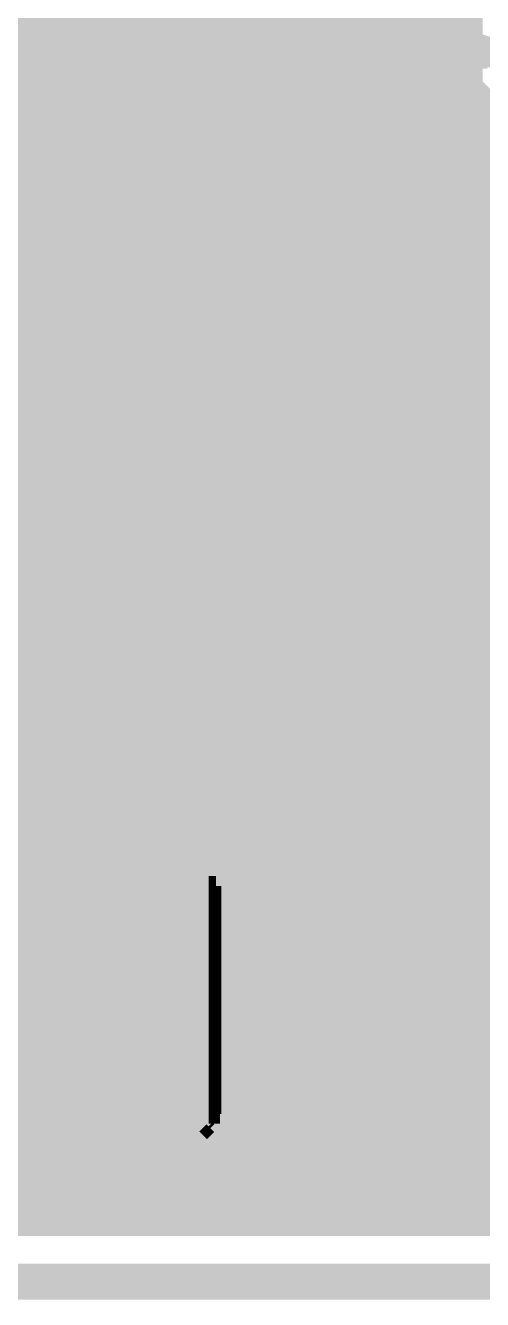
# Model space of a CAD drawing. Extents: x -118 to 4, y -52 to 56.
# Drawn here: x -105.42 to -99.06, y -4.06 to 13.66 of the extents above; entities that cross this region are included whole.
import ezdxf

# ---------------------------------------------------------------- set-up
doc = ezdxf.new("R2010")
doc.units = 0
doc.header["$MEASUREMENT"] = 0
doc.layers.get('0').update_dxf_attribs({"linetype": 'CONTINUOUS'})
for name, color, linetype in [('22-302-0_BOT', 7, 'CONTINUOUS'), ('22-302-0_DRD', 7, 'CONTINUOUS'), ('22-302-0_DRL', 2, 'CONTINUOUS'), ('22-302-0_GND', 1, 'CONTINUOUS'), ('22-302-0_IN1', 3, 'CONTINUOUS'), ('22-302-0_SMB', 5, 'CONTINUOUS'), ('22-302-0_SMT', 10, 'CONTINUOUS'), ('22-302-0_SPB', 14, 'CONTINUOUS'), ('22-302-0_SSB', 12, 'CONTINUOUS'), ('22-302-0_SST', 11, 'CONTINUOUS'), ('22-302-0_TOP', 13, 'CONTINUOUS'), ('THRUHOLE_TAP', 7, 'CONTINUOUS')]:
    doc.layers.add(name, color=color, linetype=linetype)

# ---------------------------------------------------------------- blocks, each defined once
blk = doc.blocks.new('RECTANGLE_7')
blk.add_solid([(1.0795, 1.3716), (1.0795, -1.3716), (-1.0795, 1.3716), (-1.0795, -1.3716)])
blk = doc.blocks.new('ROUND_15')
at = {"const_width": 1.27}
blk.add_lwpolyline([(-0.635, 0, 1), (0.635, 0, 1)], format="xyb", close=True, dxfattribs=at)
blk = doc.blocks.new('ROUND_19')
at = {"const_width": 1.016}
blk.add_lwpolyline([(-0.508, 0, 1), (0.508, 0, 1)], format="xyb", close=True, dxfattribs=at)
blk = doc.blocks.new('ROUND_100')
at = {"const_width": 0.59944}
blk.add_lwpolyline([(-0.29972, 0, 1), (0.29972, 0, 1)], format="xyb", close=True, dxfattribs=at)
blk = doc.blocks.new('ROUND_102')
at = {"const_width": 0.54991}
blk.add_lwpolyline([(-0.274954, 0, 1), (0.274954, 0, 1)], format="xyb", close=True, dxfattribs=at)
blk = doc.blocks.new('ROUND_74')
at = {"const_width": 1.397}
blk.add_lwpolyline([(-0.6985, 0, 1), (0.6985, 0, 1)], format="xyb", close=True, dxfattribs=at)
blk = doc.blocks.new('ROUND_81')
at = {"const_width": 1.651}
blk.add_lwpolyline([(-0.8255, 0, 1), (0.8255, 0, 1)], format="xyb", close=True, dxfattribs=at)
blk = doc.blocks.new('ROUND_91')
at = {"const_width": 1.397}
blk.add_lwpolyline([(-0.6985, 0, 1), (0.6985, 0, 1)], format="xyb", close=True, dxfattribs=at)

msp = doc.modelspace()

# ---------------------------------------------------------------- linework, layer by layer
at = {"layer": '22-302-0_BOT'}
for points, const_width in [([(-100.1268, 55.626), (-100.1268, 5.55244)], 0.254), ([(-99.8982, 55.626), (-99.8982, 5.38226)], 0.254), ([(-99.6696, 55.626), (-99.6696, 5.1308)], 0.254), ([(-99.441, 55.626), (-99.441, 4.67868)], 0.254), ([(-100.3554, 33.09112), (-100.3554, 5.66928)], 0.254), ([(-100.584, 32.9184), (-100.584, 5.74548)], 0.254), ([(-100.8126, 23.61438), (-100.8126, 5.78358)], 0.254), ([(-101.0412, 23.09876), (-101.0412, 5.78866)], 0.254), ([(-101.2698, 22.7584), (-101.2698, 5.76072)], 0.254), ([(-101.4984, 22.49932), (-101.4984, 5.69976)], 0.254), ([(-101.727, 22.29358), (-101.727, 5.59816)], 0.254), ([(-101.9556, 22.12848), (-101.9556, 5.4483)], 0.254), ([(-102.4128, 21.88718), (-102.4128, 4.87172)], 0.254), ([(-102.1842, 21.99386), (-102.1842, 5.22732)], 0.254), ([(-102.6414, 21.80336), (-102.6414, -0.508)], 0.254), ([(-102.87, 17.12214), (-102.87, 1.8288)], 0.254), ([(-103.0986, 16.79956), (-103.0986, 1.8288)], 0.254), ([(-103.3272, 16.60398), (-103.3272, 4.87172)], 0.254), ([(-104.6988, 16.46428), (-104.6988, 11.50366)], 0.254), ([(-104.4702, 16.38808), (-104.4702, 11.47064)], 0.254), ([(-104.2416, 16.35252), (-104.2416, 11.39444)], 0.254), ([(-104.013, 16.35506), (-104.013, 11.26998)], 0.254), ([(-103.7844, 16.3957), (-103.7844, 11.07186)], 0.254), ([(-103.5558, 16.47444), (-103.5558, 10.7315)], 0.254), ([(-99.2378, 13.9446), (-99.2378, 12.5222)], 0.254), ([(-99.2378, 13.6652), (-104.73436, 13.6652)], 0.254), ([(-99.2378, 13.4366), (-104.80802, 13.4366)], 0.254), ([(-99.2378, 13.208), (-104.93502, 13.208)], 0.254), ([(-104.9274, 13.21816), (-104.9274, 11.49604)], 0.254), ([(-99.2378, 13.2588), (-98.425, 13.2588)], 0.254), ([(-105.156, 12.95908), (-105.156, 11.45032)], 0.254), ([(-99.2378, 12.9794), (-105.13314, 12.9794)], 0.254), ([(-99.2378, 12.7508), (-105.4735, 12.7508)], 0.254), ([(-105.3846, 12.79652), (-105.3846, 11.35888)], 0.254), ([(-96.98736, 12.5222), (-115.57, 12.5222)], 0.254), ([(-97.6122, 12.5222), (-99.2378, 12.5222)], 0.254), ([(-99.2124, 12.5222), (-99.2124, -0.508)], 0.254), ([(-98.9838, 12.5222), (-98.9838, -0.508)], 0.254), ([(-97.06356, 12.2936), (-115.57, 12.2936)], 0.254), ([(-97.06102, 12.065), (-115.57, 12.065)], 0.254), ([(-96.97212, 11.8364), (-115.57, 11.8364)], 0.254), ([(-96.74098, 11.6078), (-115.57, 11.6078)], 0.254), ([(-105.3465, 11.3792), (-109.2835, 11.3792)], 0.254), ([(-95.27032, 11.3792), (-104.2035, 11.3792)], 0.254), ([(-95.52686, 11.1506), (-103.86314, 11.1506)], 0.254), ([(-95.72498, 10.922), (-103.66502, 10.922)], 0.254), ([(-95.84944, 10.6934), (-103.53802, 10.6934)], 0.254), ([(-95.92564, 10.4648), (-103.46436, 10.4648)], 0.254), ([(-95.95866, 10.2362), (-103.43134, 10.2362)], 0.254), ([(-95.95104, 10.0076), (-103.43642, 10.0076)], 0.254), ([(-95.90532, 9.779), (-103.48468, 9.779)], 0.254), ([(-95.81388, 9.5504), (-103.57358, 9.5504)], 0.254), ([(-103.5558, 9.5885), (-103.5558, 5.22732)], 0.254), ([(-95.6691, 9.3218), (-103.7209, 9.3218)], 0.254), ([(-95.43542, 9.0932), (-103.95458, 9.0932)], 0.254), ([(-103.7844, 9.24814), (-103.7844, 5.4483)], 0.254), ([(-105.3846, 8.95858), (-105.3846, 5.66928)], 0.254), ([(-104.2416, 8.92302), (-104.2416, 5.69976)], 0.254), ([(-104.013, 9.05002), (-104.013, 5.59816)], 0.254), ([(-105.14076, 8.8646), (-109.48924, 8.8646)], 0.254), ([(-105.156, 8.86968), (-105.156, 5.74548)], 0.254), ([(-104.9274, 8.82142), (-104.9274, 5.78358)], 0.254), ([(-104.6988, 8.81634), (-104.6988, 5.78866)], 0.254), ([(-104.4702, 8.84936), (-104.4702, 5.76072)], 0.254), ([(-94.98076, 8.8646), (-104.40924, 8.8646)], 0.254), ([(-90.19794, 8.636), (-112.6109, 8.636)], 0.254), ([(-90.26144, 8.4074), (-112.6109, 8.4074)], 0.254), ([(-90.49004, 8.1788), (-112.6109, 8.1788)], 0.254), ([(-90.71864, 7.9502), (-112.6109, 7.9502)], 0.254), ([(-90.94724, 7.7216), (-115.57, 7.7216)], 0.254), ([(-91.17584, 7.493), (-115.57, 7.493)], 0.254), ([(-91.36126, 7.2644), (-112.6109, 7.2644)], 0.254), ([(-91.42476, 7.0358), (-112.6109, 7.0358)], 0.254), ([(-91.4273, 6.8072), (-112.6109, 6.8072)], 0.254), ([(-91.4273, 6.5786), (-112.6109, 6.5786)], 0.254), ([(-91.4273, 6.35), (-112.6109, 6.35)], 0.254), ([(-91.4273, 6.1214), (-112.6109, 6.1214)], 0.254), ([(-91.4273, 5.8928), (-112.6109, 5.8928)], 0.254), ([(-105.39984, 5.6642), (-112.6109, 5.6642)], 0.254), ([(-101.58984, 5.6642), (-104.15016, 5.6642)], 0.254), ([(-98.7552, 5.6642), (-100.34016, 5.6642)], 0.254), ([(-101.97084, 5.4356), (-103.76916, 5.4356)], 0.254), ([(-98.7552, 5.4356), (-99.95916, 5.4356)], 0.254), ([(-102.20198, 5.207), (-103.53802, 5.207)], 0.254), ([(-98.7552, 5.207), (-99.72802, 5.207)], 0.254), ([(-102.35692, 4.9784), (-103.38054, 4.9784)], 0.254), ([(-98.7552, 4.9784), (-99.57054, 4.9784)], 0.254), ([(-104.775, 4.191), (-104.2162, 3.6322), (-104.2162, 0.127)], 1.27), ([(-102.4636, 4.7498), (-103.27386, 4.7498)], 0.254), ([(-98.7552, 4.7498), (-99.46386, 4.7498)], 0.254), ([(-102.52964, 4.5212), (-103.20782, 4.5212)], 0.254), ([(-98.7552, 4.5212), (-99.39782, 4.5212)], 0.254), ([(-102.56266, 4.2926), (-103.17734, 4.2926)], 0.254), ([(-98.7552, 4.2926), (-99.36734, 4.2926)], 0.254), ([(-102.56012, 4.064), (-103.17988, 4.064)], 0.254), ([(-98.7552, 4.064), (-99.36988, 4.064)], 0.254), ([(-102.52456, 3.8354), (-103.21544, 3.8354)], 0.254), ([(-98.7552, 3.8354), (-99.40544, 3.8354)], 0.254), ([(-103.2764, 3.62966), (-103.2764, 1.8288)], 0.254), ([(-102.45344, 3.6068), (-103.2764, 3.6068)], 0.254), ([(-98.7552, 3.6068), (-99.47402, 3.6068)], 0.254), ([(-99.441, 3.70332), (-99.441, 1.8288)], 0.254), ([(-102.4128, 3.51028), (-102.4128, -0.508)], 0.254), ([(-102.34422, 3.3782), (-103.2764, 3.3782)], 0.254), ([(-99.6696, 3.2512), (-99.6696, 1.8288)], 0.254), ([(-98.7552, 3.3782), (-99.58578, 3.3782)], 0.254), ([(-102.17912, 3.1496), (-103.2764, 3.1496)], 0.254), ([(-102.1842, 3.15468), (-102.1842, -0.508)], 0.254), ([(-98.7552, 3.1496), (-99.75088, 3.1496)], 0.254), ([(-101.93782, 2.921), (-103.2764, 2.921)], 0.254), ([(-101.9556, 2.9337), (-101.9556, 1.8288)], 0.254), ([(-98.7552, 2.921), (-99.99218, 2.921)], 0.254), ([(-99.8982, 2.9972), (-99.8982, 1.8288)], 0.254), ([(-105.3846, 2.71018), (-105.3846, 1.8288)], 0.254), ([(-101.727, 2.78384), (-101.727, 1.8288)], 0.254), ([(-100.3554, 2.71018), (-100.3554, 1.8288)], 0.254), ([(-100.1268, 2.82702), (-100.1268, 1.8288)], 0.254), ([(-105.33634, 2.6924), (-112.62868, 2.6924)], 0.254), ([(-105.156, 2.63652), (-105.156, 1.8288)], 0.254), ([(-105.156, 2.63652), (-105.156, 1.8288)], 0.254), ([(-101.52634, 2.6924), (-103.2764, 2.6924)], 0.254), ([(-101.4984, 2.68224), (-101.4984, 1.8288)], 0.254), ([(-101.2698, 2.61874), (-101.2698, 1.8288)], 0.254), ([(-101.0412, 2.59334), (-101.0412, 1.8288)], 0.254), ([(-100.8126, 2.59842), (-100.8126, 1.8288)], 0.254), ([(-100.584, 2.63652), (-100.584, 1.8288)], 0.254), ([(-98.7552, 2.6924), (-100.40366, 2.6924)], 0.254), ([(-105.156, 2.4638), (-112.10798, 2.4638)], 0.254), ([(-97.282, 2.4638), (-103.2764, 2.4638)], 0.254), ([(-105.156, 2.2352), (-111.76508, 2.2352)], 0.254), ([(-97.282, 2.2352), (-103.2764, 2.2352)], 0.254), ([(-105.156, 2.0066), (-111.50346, 2.0066)], 0.254), ([(-97.282, 2.0066), (-103.2764, 2.0066)], 0.254), ([(-105.156, 1.8288), (-105.6259, 1.8288)], 0.254), ([(-102.8065, 1.8288), (-103.2764, 1.8288)], 0.254), ([(-102.8065, 1.8288), (-102.8065, -0.508)], 0.254), ([(-99.3521, 1.8288), (-102.1715, 1.8288)], 0.254), ([(-102.1715, 1.8288), (-102.1715, -0.508)], 0.254), ([(-99.3521, 1.8288), (-99.3521, -0.508)], 0.254), ([(-102.1715, 1.778), (-102.8065, 1.778)], 0.254), ([(-97.7519, 1.778), (-99.3521, 1.778)], 0.254), ([(-102.1715, 1.5494), (-102.8065, 1.5494)], 0.254), ([(-97.7519, 1.5494), (-99.3521, 1.5494)], 0.254), ([(-102.1715, 1.3208), (-102.8065, 1.3208)], 0.254), ([(-97.7519, 1.3208), (-99.3521, 1.3208)], 0.254), ([(-102.1715, 1.0922), (-102.8065, 1.0922)], 0.254), ([(-97.7519, 1.0922), (-99.3521, 1.0922)], 0.254), ([(-102.1715, 0.8636), (-102.8065, 0.8636)], 0.254), ([(-100.7618, 0.127), (-100.7618, -2.54), (-100.711, -2.54), (-92.8878, -2.54), (-92.8878, 0.254)], 1.27), ([(-97.7519, 0.8636), (-99.3521, 0.8636)], 0.254), ([(-108.6358, 0.127), (-108.6358, -2.4892), (-108.585, -2.54), (-100.7618, -2.54), (-100.7618, 0.127)], 1.27), ([(-102.1715, 0.635), (-102.8065, 0.635)], 0.254), ([(-97.7519, 0.635), (-99.3521, 0.635)], 0.254), ([(-102.1715, 0.4064), (-102.8065, 0.4064)], 0.254), ([(-97.7519, 0.4064), (-99.3521, 0.4064)], 0.254), ([(-102.1715, 0.1778), (-102.8065, 0.1778)], 0.254), ([(-97.7519, 0.1778), (-99.3521, 0.1778)], 0.254), ([(-102.1715, -0.0508), (-102.8065, -0.0508)], 0.254), ([(-97.7519, -0.0508), (-99.3521, -0.0508)], 0.254), ([(-102.1715, -0.2794), (-102.8065, -0.2794)], 0.254), ([(-97.7519, -0.2794), (-99.3521, -0.2794)], 0.254), ([(-102.1715, -0.508), (-102.8065, -0.508)], 0.254), ([(-97.7519, -0.508), (-99.3521, -0.508)], 0.254)]:
    msp.add_lwpolyline(points, dxfattribs=dict(at, const_width=const_width))
at = {"layer": '22-302-0_BOT', "const_width": 0.254}
for points in [[(-106.045, 12.6238, 0.4142136), (-104.6988, 13.97)], [(-104.775, 11.5062, 0.4142136), (-106.1212, 10.16)], [(-103.4288, 10.16, 0.4142136), (-104.775, 11.5062)], [(-106.1212, 10.16, 0.4142136), (-104.775, 8.8138)], [(-104.775, 8.8138, 0.4142136), (-103.4288, 10.16)], [(-104.775, 5.7912, 0.4142136), (-106.3752, 4.191)], [(-103.1748, 4.191, 0.4142136), (-104.775, 5.7912)], [(-100.965, 5.7912, 0.4142136), (-102.5652, 4.191)], [(-99.3648, 4.191, 0.4142136), (-100.965, 5.7912)], [(-106.3752, 4.191, 0.3454425), (-105.156, 2.63652)], [(-103.2764, 3.62966, 0.0898403), (-103.17472, 4.191)], [(-102.5652, 4.191, 0.4142136), (-100.965, 2.5908)], [(-100.965, 2.5908, 0.4142136), (-99.3648, 4.191)]]:
    msp.add_lwpolyline(points, format="xyb", dxfattribs=at)
at = {"layer": '22-302-0_DRD'}
for points, const_width in [([(-105.41, 13.335), (-105.41, 14.605)], 0.254), ([(-106.68, 13.335), (-105.41, 13.335)], 0.254), ([(-97.917, 12.827), (-99.187, 11.557)], 0.254), ([(-97.917, 11.557), (-99.187, 12.827)], 0.254), ([(-105.41, 10.795), (-105.41, 9.525)], 0.254), ([(-104.14, 10.795), (-105.41, 10.795)], 0.254), ([(-104.775, 10.795), (-104.775, 9.525)], 0.254), ([(-104.14, 9.525), (-104.14, 10.795)], 0.254), ([(-104.14, 10.16), (-105.41, 10.16)], 0.254), ([(-105.41, 9.525), (-104.14, 9.525)], 0.254), ([(-105.41, 4.826), (-105.41, 4.191)], 0.254), ([(-104.775, 4.826), (-105.41, 4.826)], 0.254), ([(-104.775, 3.556), (-104.775, 4.826)], 0.254), ([(-101.6, 4.826), (-101.6, 4.191)], 0.254), ([(-100.965, 4.826), (-101.6, 4.826)], 0.254), ([(-100.965, 3.556), (-100.965, 4.826)], 0.254), ([(-105.41, 4.191), (-104.14, 4.191)], 0.254), ([(-104.14, 4.191), (-104.14, 3.556)], 0.254), ([(-101.6, 4.191), (-100.33, 4.191)], 0.254), ([(-100.33, 4.191), (-100.33, 3.556)], 0.254), ([(-104.14, 3.556), (-104.775, 3.556)], 0.254), ([(-100.33, 3.556), (-100.965, 3.556)], 0.254), ([(-115.4811, -3.81), (1.81102, -3.81)], 0.50038)]:
    msp.add_lwpolyline(points, dxfattribs=dict(at, const_width=const_width))
at = {"layer": '22-302-0_DRL', "const_width": 0.50038}
msp.add_lwpolyline([(-115.4811, -3.81), (1.81102, -3.81)], dxfattribs=at)
at = {"layer": '22-302-0_GND', "const_width": 0.50038}
msp.add_lwpolyline([(-115.4811, -3.81), (1.81102, -3.81)], dxfattribs=at)
at = {"layer": '22-302-0_IN1', "const_width": 0.254}
for points in [[(-100.584, 25.28062), (-100.584, 5.74548)], [(-100.3554, 25.28062), (-100.3554, 5.66928)], [(-100.1268, 25.28062), (-100.1268, 5.55244)], [(-99.8982, 25.28062), (-99.8982, 5.38226)], [(-99.6696, 25.28062), (-99.6696, 5.1308)], [(-99.441, 25.28062), (-99.441, 4.67868)], [(-99.2124, 25.28062), (-99.2124, -3.048)], [(-99.187, 25.28062), (-99.187, -3.048)], [(-100.8126, 23.61438), (-100.8126, 5.78358)], [(-101.0412, 23.09876), (-101.0412, 5.78866)], [(-101.2698, 22.7584), (-101.2698, 5.76072)], [(-101.4984, 22.49932), (-101.4984, 5.69976)], [(-101.727, 22.29358), (-101.727, 5.59816)], [(-101.9556, 22.12848), (-101.9556, 5.4483)], [(-102.4128, 21.88718), (-102.4128, 4.87172)], [(-102.1842, 21.99386), (-102.1842, 5.22732)], [(-102.6414, 21.80336), (-102.6414, -3.048)], [(-102.87, 17.12214), (-102.87, -3.048)], [(-103.0986, 16.79956), (-103.0986, -3.048)], [(-103.3272, 16.60398), (-103.3272, 4.87172)], [(-104.6988, 16.46428), (-104.6988, 11.50366)], [(-104.4702, 16.38808), (-104.4702, 11.47064)], [(-104.2416, 16.35252), (-104.2416, 11.39444)], [(-104.013, 16.35506), (-104.013, 11.26998)], [(-103.7844, 16.3957), (-103.7844, 11.07186)], [(-103.5558, 16.47444), (-103.5558, 10.7315)], [(-99.187, 13.6398), (-104.73944, 13.6398)], [(-99.187, 13.4112), (-104.82072, 13.4112)], [(-99.187, 13.1826), (-104.9528, 13.1826)], [(-104.9274, 13.21816), (-104.9274, 11.49604)], [(-99.187, 12.954), (-105.16108, 12.954)], [(-105.156, 12.95908), (-105.156, 11.45032)], [(-99.187, 12.7254), (-105.53192, 12.7254)], [(-105.3846, 12.79652), (-105.3846, 11.35888)], [(-99.187, 12.4968), (-116.586, 12.4968)], [(-99.187, 12.2682), (-116.586, 12.2682)], [(-99.187, 12.0396), (-116.586, 12.0396)], [(-99.187, 11.811), (-116.586, 11.811)], [(-99.187, 11.5824), (-116.586, 11.5824)], [(-105.3973, 11.3538), (-109.2327, 11.3538)], [(-99.187, 11.3538), (-104.1527, 11.3538)], [(-99.187, 11.1252), (-103.8352, 11.1252)], [(-99.187, 10.8966), (-103.64724, 10.8966)], [(-99.187, 10.668), (-103.52786, 10.668)], [(-99.187, 10.4394), (-103.45674, 10.4394)], [(-99.187, 10.2108), (-103.4288, 10.2108)], [(-99.187, 9.9822), (-103.43896, 9.9822)], [(-99.187, 9.7536), (-103.4923, 9.7536)], [(-99.187, 9.525), (-103.58882, 9.525)], [(-103.5558, 9.5885), (-103.5558, 5.22732)], [(-99.187, 9.2964), (-103.74122, 9.2964)], [(-103.7844, 9.24814), (-103.7844, 5.4483)], [(-105.3846, 8.95858), (-105.3846, 5.66928)], [(-104.2416, 8.92302), (-104.2416, 5.69976)], [(-104.013, 9.05002), (-104.013, 5.59816)], [(-99.187, 9.0678), (-103.9876, 9.0678)], [(-105.03408, 8.8392), (-109.59338, 8.8392)], [(-105.156, 8.86968), (-105.156, 5.74548)], [(-104.9274, 8.82142), (-104.9274, 5.78358)], [(-104.6988, 8.81634), (-104.6988, 5.78866)], [(-99.187, 8.8392), (-104.51338, 8.8392)], [(-104.4702, 8.84936), (-104.4702, 5.76072)], [(-99.187, 8.6106), (-116.586, 8.6106)], [(-99.187, 8.382), (-116.586, 8.382)], [(-99.187, 8.1534), (-116.586, 8.1534)], [(-99.187, 7.9248), (-116.586, 7.9248)], [(-99.187, 7.6962), (-116.586, 7.6962)], [(-99.187, 7.4676), (-116.586, 7.4676)], [(-99.187, 7.239), (-116.586, 7.239)], [(-99.187, 7.0104), (-116.586, 7.0104)], [(-99.187, 6.7818), (-116.586, 6.7818)], [(-99.187, 6.5532), (-116.586, 6.5532)], [(-99.187, 6.3246), (-116.586, 6.3246)], [(-99.187, 6.096), (-116.586, 6.096)], [(-99.187, 5.8674), (-116.586, 5.8674)], [(-105.45572, 5.6388), (-116.586, 5.6388)], [(-101.64572, 5.6388), (-104.09428, 5.6388)], [(-99.187, 5.6388), (-100.28428, 5.6388)], [(-102.00132, 5.4102), (-103.73868, 5.4102)], [(-99.187, 5.4102), (-99.92868, 5.4102)], [(-102.2223, 5.1816), (-103.5177, 5.1816)], [(-99.187, 5.1816), (-99.7077, 5.1816)], [(-102.37216, 4.953), (-103.36784, 4.953)], [(-99.187, 4.953), (-99.55784, 4.953)], [(-102.47376, 4.7244), (-103.26624, 4.7244)], [(-99.187, 4.7244), (-99.45624, 4.7244)], [(-102.53472, 4.4958), (-103.20274, 4.4958)], [(-99.187, 4.4958), (-99.39274, 4.4958)], [(-102.56266, 4.2672), (-103.17734, 4.2672)], [(-99.187, 4.2672), (-99.36734, 4.2672)], [(-102.55758, 4.0386), (-103.18242, 4.0386)], [(-99.187, 4.0386), (-99.37242, 4.0386)], [(-102.51948, 3.81), (-103.22052, 3.81)], [(-99.187, 3.81), (-99.41052, 3.81)], [(-99.441, 3.70332), (-99.441, -3.048)], [(-103.3272, 3.51028), (-103.3272, -3.048)], [(-102.44328, 3.5814), (-103.29418, 3.5814)], [(-102.4128, 3.51028), (-102.4128, -3.048)], [(-99.187, 3.5814), (-99.48418, 3.5814)], [(-102.32644, 3.3528), (-103.41102, 3.3528)], [(-99.6696, 3.2512), (-99.6696, -3.048)], [(-99.187, 3.3528), (-99.60102, 3.3528)], [(-102.15626, 3.1242), (-103.5812, 3.1242)], [(-103.5558, 3.15468), (-103.5558, -3.048)], [(-102.1842, 3.15468), (-102.1842, -3.048)], [(-99.187, 3.1242), (-99.7712, 3.1242)], [(-101.9048, 2.8956), (-103.8352, 2.8956)], [(-103.7844, 2.9337), (-103.7844, -3.048)], [(-101.9556, 2.9337), (-101.9556, -3.048)], [(-99.187, 2.8956), (-100.0252, 2.8956)], [(-99.8982, 2.9972), (-99.8982, -3.048)], [(-105.3846, 2.71018), (-105.3846, -3.048)], [(-104.013, 2.78384), (-104.013, -3.048)], [(-101.727, 2.78384), (-101.727, -3.048)], [(-100.3554, 2.71018), (-100.3554, -3.048)], [(-100.1268, 2.82702), (-100.1268, -3.048)], [(-105.26268, 2.667), (-109.855, 2.667)], [(-105.156, 2.63652), (-105.156, -3.048)], [(-104.9274, 2.59842), (-104.9274, -3.048)], [(-104.6988, 2.59334), (-104.6988, -3.048)], [(-104.4702, 2.61874), (-104.4702, -3.048)], [(-101.45268, 2.667), (-104.28732, 2.667)], [(-104.2416, 2.68224), (-104.2416, -3.048)], [(-101.4984, 2.68224), (-101.4984, -3.048)], [(-101.2698, 2.61874), (-101.2698, -3.048)], [(-101.0412, 2.59334), (-101.0412, -3.048)], [(-100.8126, 2.59842), (-100.8126, -3.048)], [(-100.584, 2.63652), (-100.584, -3.048)], [(-99.187, 2.667), (-100.47732, 2.667)], [(-99.187, 2.4384), (-109.855, 2.4384)], [(-99.187, 2.2098), (-109.855, 2.2098)], [(-99.187, 1.9812), (-109.855, 1.9812)], [(-99.187, 1.7526), (-109.855, 1.7526)], [(-99.187, 1.524), (-109.855, 1.524)], [(-99.187, 1.2954), (-109.855, 1.2954)], [(-99.187, 1.0668), (-109.855, 1.0668)], [(-99.187, 0.8382), (-109.855, 0.8382)], [(-99.187, 0.6096), (-109.855, 0.6096)], [(-99.187, 0.381), (-109.855, 0.381)], [(-99.187, 0.1524), (-109.855, 0.1524)], [(-99.187, -0.0762), (-109.855, -0.0762)], [(-99.187, -0.3048), (-109.855, -0.3048)], [(-99.187, -0.5334), (-109.855, -0.5334)], [(-99.187, -0.762), (-109.855, -0.762)], [(-99.187, -0.9906), (-109.855, -0.9906)], [(-99.187, -1.2192), (-109.855, -1.2192)], [(-99.187, -1.4478), (-109.855, -1.4478)], [(-99.187, -1.6764), (-109.855, -1.6764)], [(-99.187, -1.905), (-109.855, -1.905)], [(-99.187, -2.1336), (-109.855, -2.1336)], [(-99.187, -2.3622), (-109.855, -2.3622)], [(-99.187, -2.5908), (-109.855, -2.5908)], [(-99.187, -2.8194), (-109.855, -2.8194)], [(-99.187, -3.048), (-109.855, -3.048)]]:
    msp.add_lwpolyline(points, dxfattribs=at)
for points in [[(-106.045, 12.6238, 0.4142136), (-104.6988, 13.97)], [(-104.775, 11.5062, 0.4142136), (-106.1212, 10.16)], [(-103.4288, 10.16, 0.4142136), (-104.775, 11.5062)], [(-106.1212, 10.16, 0.4142136), (-104.775, 8.8138)], [(-104.775, 8.8138, 0.4142136), (-103.4288, 10.16)], [(-104.775, 5.7912, 0.4142136), (-106.3752, 4.191)], [(-103.1748, 4.191, 0.4142136), (-104.775, 5.7912)], [(-100.965, 5.7912, 0.4142136), (-102.5652, 4.191)], [(-99.3648, 4.191, 0.4142136), (-100.965, 5.7912)], [(-106.3752, 4.191, 0.4142136), (-104.775, 2.5908)], [(-104.775, 2.5908, 0.4142136), (-103.1748, 4.191)], [(-102.5652, 4.191, 0.4142136), (-100.965, 2.5908)], [(-100.965, 2.5908, 0.4142136), (-99.3648, 4.191)]]:
    msp.add_lwpolyline(points, format="xyb", dxfattribs=at)
at = {"layer": '22-302-0_SSB', "const_width": 0.1524}
for points in [[(-99.2505, 12.5095), (-99.2505, 15.4305), (-97.6122, 15.4305), (-97.6122, 12.5095), (-99.2505, 12.5095)], [(-99.96424, 12.9159), (-99.96424, 13.39088), (-100.64242, 13.15466), (-100.64242, 13.03528), (-99.62642, 13.03528)], [(-104.23144, -1.86944), (-108.585, -1.87198), (-110.2233, -1.87198), (-110.2233, 2.12598), (-103.0986, 2.1336), (-102.6414, 1.6764), (-102.6414, -1.524), (-103.0732, -1.8796), (-104.23144, -1.86944)], [(-96.35744, -1.86944), (-100.711, -1.87198), (-102.3493, -1.87198), (-102.3493, 2.12598), (-95.2246, 2.1336), (-94.7674, 1.6764), (-94.7674, -1.524), (-95.1992, -1.8796), (-96.35744, -1.86944)], [(-102.87, 1.8542), (-102.87, -1.651)], [(-102.87, 1.8542), (-102.6922, 1.6764)], [(-102.7684, 1.7526), (-102.87, 1.7526)], [(-102.8446, 1.8288), (-102.8446, -1.651)], [(-102.6922, 1.6764), (-102.6922, -1.524), (-102.8446, -1.651), (-102.8954, -1.7272), (-102.9462, -1.778)], [(-102.6922, 1.61544), (-102.87, 1.61544)], [(-102.70744, 1.69164), (-102.70744, -1.5367)], [(-102.6922, 1.47828), (-102.87, 1.47828)], [(-102.6922, 1.34112), (-102.87, 1.34112)], [(-102.6922, 1.20396), (-102.87, 1.20396)], [(-102.6922, 1.0668), (-102.87, 1.0668)], [(-102.6922, 0.92964), (-102.87, 0.92964)], [(-102.6922, 0.79248), (-102.87, 0.79248)], [(-102.6922, 0.65532), (-102.87, 0.65532)], [(-102.6922, 0.51816), (-102.87, 0.51816)], [(-102.6922, 0.381), (-102.87, 0.381)], [(-102.6922, 0.24384), (-102.87, 0.24384)], [(-102.6922, 0.10668), (-102.87, 0.10668)], [(-102.6922, -0.03048), (-102.87, -0.03048)], [(-102.6922, -0.16764), (-102.87, -0.16764)], [(-102.6922, -0.3048), (-102.87, -0.3048)], [(-102.6922, -0.44196), (-102.87, -0.44196)], [(-102.6922, -0.57912), (-102.87, -0.57912)], [(-102.6922, -0.71628), (-102.87, -0.71628)], [(-102.6922, -0.85344), (-102.87, -0.85344)], [(-102.6922, -0.9906), (-102.87, -0.9906)], [(-102.6922, -1.12776), (-102.87, -1.12776)], [(-102.6922, -1.26492), (-102.87, -1.26492)], [(-103.251, -1.46304), (-103.50246, -1.46304)], [(-103.4288, -1.40462), (-103.4288, -1.69164)], [(-103.29164, -1.4224), (-103.29164, -1.67386)], [(-102.6922, -1.40208), (-102.87, -1.40208)], [(-103.23322, -1.6002), (-103.52024, -1.6002)], [(-102.70998, -1.53924), (-102.87, -1.53924)], [(-102.87, -1.651), (-102.8446, -1.6764)], [(-102.8446, -1.6764), (-102.9462, -1.778)]]:
    msp.add_lwpolyline(points, dxfattribs=at)
for points in [[(-103.378, -1.397, 0.4142136), (-103.5304, -1.5494)], [(-103.2256, -1.5494, 0.4142136), (-103.378, -1.397)], [(-103.5304, -1.5494, 0.4142136), (-103.378, -1.7018)], [(-103.378, -1.7018, 0.4142136), (-103.2256, -1.5494)]]:
    msp.add_lwpolyline(points, format="xyb", dxfattribs=at)
at = {"layer": '22-302-0_SST'}
for points, const_width in [([(-107.315, 14.605), (-106.68, 15.24), (-105.41, 15.24), (-104.775, 14.605), (-104.775, 13.335), (-105.41, 12.7), (-106.68, 12.7), (-107.315, 13.335), (-107.315, 14.605)], 0.1524), ([(-98.99396, 13.07338), (-98.99396, 13.42898), (-99.33178, 13.54582), (-99.67214, 13.54582), (-100.00996, 13.42898), (-100.00996, 13.07338)], 0.1524), ([(-98.99396, 13.1318), (-100.00996, 13.1318)], 0.1524), ([(-90.17, 11.85926), (-111.76, 11.85926), (-111.76, 8.56234), (-90.17, 8.56234), (-90.17, 11.85926)], 0.20066), ([(-102.58298, 6.75132), (-102.58298, 8.02132), (-102.73284, 7.8105), (-102.88016, 7.38632), (-103.02748, 7.8105), (-103.17734, 8.02132), (-103.17734, 6.75132)], 0.2032), ([(-102.02926, 6.75132), (-102.10292, 6.96468), (-102.10292, 7.8105), (-102.02926, 8.02132), (-101.58476, 8.02132), (-101.5111, 7.8105), (-101.5111, 6.96468), (-101.58476, 6.75132), (-102.02926, 6.75132)], 0.2032), ([(-100.43668, 8.02132), (-101.03104, 8.02132)], 0.2032), ([(-100.73386, 6.75132), (-100.73386, 8.02132)], 0.2032), ([(-99.88296, 6.75132), (-99.95662, 6.96468), (-99.95662, 7.8105), (-99.88296, 8.02132), (-99.43846, 8.02132), (-99.3648, 7.8105), (-99.3648, 6.96468), (-99.43846, 6.75132), (-99.88296, 6.75132)], 0.2032), ([(-107.3531, 5.38988), (-94.488, 5.38988), (-94.488, -3.80238), (-107.3531, -3.80238), (-107.3531, 5.38988)], 0.254)]:
    msp.add_lwpolyline(points, dxfattribs=dict(at, const_width=const_width))
at = {"layer": '22-302-0_TOP'}
for points, const_width in [([(-98.933, 29.21), (-98.171, 28.448), (-98.171, 21.844), (-100.33, 19.685), (-100.33, 8.382), (-97.282, 5.334), (-97.282, 4.318), (-97.155, 4.191)], 2.032), ([(-102.0572, 21.86178), (-102.0572, 5.59308)], 0.254), ([(-102.2858, 21.74748), (-102.2858, 5.37972)], 0.254), ([(-102.5144, 21.65858), (-102.5144, 5.06222)], 0.254), ([(-101.854, 19.685), (-101.854, 8.382)], 0.254), ([(-102.743, 16.98244), (-102.743, -2.667)], 0.254), ([(-102.9716, 16.6751), (-102.9716, -2.667)], 0.254), ([(-103.2002, 16.47444), (-103.2002, 5.0165)], 0.254), ([(-103.6574, 16.24584), (-103.6574, 13.73632)], 0.254), ([(-103.4288, 16.33728), (-103.4288, 13.41374)], 0.254), ([(-106.045, 13.97), (-104.775, 12.7), (-104.775, 10.16)], 2.032), ([(-101.854, 13.5636), (-103.5177, 13.5636)], 0.254), ([(-101.854, 13.335), (-103.38816, 13.335)], 0.254), ([(-101.854, 13.1064), (-103.30688, 13.1064)], 0.254), ([(-101.854, 12.8778), (-103.26116, 12.8778)], 0.254), ([(-103.251, 12.7), (-103.251, 10.16)], 0.254), ([(-101.854, 12.6492), (-103.251, 12.6492)], 0.254), ([(-101.854, 12.4206), (-103.251, 12.4206)], 0.254), ([(-101.854, 12.192), (-103.251, 12.192)], 0.254), ([(-101.854, 11.9634), (-103.251, 11.9634)], 0.254), ([(-101.854, 11.7348), (-103.251, 11.7348)], 0.254), ([(-101.854, 11.5062), (-103.251, 11.5062)], 0.254), ([(-101.854, 11.2776), (-103.251, 11.2776)], 0.254), ([(-104.775, 10.16), (-104.775, 4.191)], 2.032), ([(-101.854, 11.049), (-103.251, 11.049)], 0.254), ([(-101.854, 10.8204), (-103.251, 10.8204)], 0.254), ([(-101.854, 10.5918), (-103.251, 10.5918)], 0.254), ([(-101.854, 10.3632), (-103.251, 10.3632)], 0.254), ([(-103.251, 10.16), (-103.251, 5.1054)], 0.254), ([(-101.854, 10.1346), (-103.251, 10.1346)], 0.254), ([(-101.854, 9.906), (-103.251, 9.906)], 0.254), ([(-101.854, 9.6774), (-103.251, 9.6774)], 0.254), ([(-101.854, 9.4488), (-103.251, 9.4488)], 0.254), ([(-101.854, 9.2202), (-103.251, 9.2202)], 0.254), ([(-101.854, 8.9916), (-103.251, 8.9916)], 0.254), ([(-101.854, 8.763), (-103.251, 8.763)], 0.254), ([(-101.854, 8.5344), (-103.251, 8.5344)], 0.254), ([(-101.85146, 8.3058), (-103.251, 8.3058)], 0.254), ([(-101.82352, 8.0772), (-103.251, 8.0772)], 0.254), ([(-101.8286, 8.10514), (-101.8286, 5.74548)], 0.254), ([(-101.75748, 7.8486), (-103.251, 7.8486)], 0.254), ([(-101.64826, 7.62), (-103.251, 7.62)], 0.254), ([(-101.6, 7.53872), (-101.6, 5.85216)], 0.254), ([(-101.48824, 7.3914), (-103.251, 7.3914)], 0.254), ([(-101.26472, 7.1628), (-103.251, 7.1628)], 0.254), ([(-101.39934, 7.29488), (-98.933, 4.82854)], 0.254), ([(-101.3714, 7.26694), (-101.3714, 5.92074)], 0.254), ([(-101.1428, 7.03834), (-101.1428, 5.95884)], 0.254), ([(-101.03612, 6.9342), (-103.251, 6.9342)], 0.254), ([(-100.9142, 6.80974), (-100.9142, 5.969)], 0.254), ([(-100.80752, 6.7056), (-103.251, 6.7056)], 0.254), ([(-100.57892, 6.477), (-103.251, 6.477)], 0.254), ([(-100.6856, 6.58114), (-100.6856, 5.94614)], 0.254), ([(-100.457, 6.35254), (-100.457, 5.89534)], 0.254), ([(-100.35032, 6.2484), (-103.251, 6.2484)], 0.254), ([(-100.2284, 6.12394), (-100.2284, 5.80898)], 0.254), ([(-100.12172, 6.0198), (-103.251, 6.0198)], 0.254), ([(-101.7397, 5.7912), (-103.251, 5.7912)], 0.254), ([(-99.89312, 5.7912), (-100.1903, 5.7912)], 0.254), ([(-99.9998, 5.89534), (-99.9998, 5.68452)], 0.254), ([(-102.0953, 5.5626), (-103.251, 5.5626)], 0.254), ([(-99.66452, 5.5626), (-99.83216, 5.5626)], 0.254), ([(-99.7712, 5.66674), (-99.7712, 5.50926)], 0.254), ([(-99.5426, 5.43814), (-99.5426, 5.2578)], 0.254), ([(-102.32644, 5.334), (-103.251, 5.334)], 0.254), ([(-99.43592, 5.334), (-99.60356, 5.334)], 0.254), ([(-99.314, 5.20954), (-99.314, 4.8514)], 0.254), ([(-102.489, 5.1054), (-103.251, 5.1054)], 0.254), ([(-99.20732, 5.1054), (-99.441, 5.1054)], 0.254), ([(-102.60584, 4.8768), (-103.13416, 4.8768)], 0.254), ([(-98.97872, 4.8768), (-99.32416, 4.8768)], 0.254), ([(-99.0854, 4.98094), (-99.0854, -2.667)], 0.254), ([(-102.68204, 4.6482), (-103.05542, 4.6482)], 0.254), ([(-98.933, 4.6482), (-99.24542, 4.6482)], 0.254), ([(-102.72776, 4.4196), (-103.01224, 4.4196)], 0.254), ([(-98.933, 4.4196), (-99.20224, 4.4196)], 0.254), ([(-102.743, 4.191), (-102.997, 4.191)], 0.254), ([(-98.933, 4.191), (-99.187, 4.191)], 0.254), ([(-102.72776, 3.9624), (-103.01224, 3.9624)], 0.254), ([(-98.933, 3.9624), (-99.20224, 3.9624)], 0.254), ([(-102.68204, 3.7338), (-103.05542, 3.7338)], 0.254), ([(-98.933, 3.7338), (-99.24542, 3.7338)], 0.254), ([(-102.60584, 3.5052), (-103.13416, 3.5052)], 0.254), ([(-98.933, 3.5052), (-99.32416, 3.5052)], 0.254), ([(-99.314, 3.5306), (-99.314, -2.667)], 0.254), ([(-102.489, 3.2766), (-103.251, 3.2766)], 0.254), ([(-103.2002, 3.3655), (-103.2002, -2.667)], 0.254), ([(-102.5144, 3.31724), (-102.5144, -2.667)], 0.254), ([(-98.933, 3.2766), (-99.441, 3.2766)], 0.254), ([(-99.5426, 3.1242), (-99.5426, -2.667)], 0.254), ([(-103.4288, 3.03022), (-103.4288, -2.667)], 0.254), ([(-102.32644, 3.048), (-103.41356, 3.048)], 0.254), ([(-102.2858, 2.99974), (-102.2858, -2.667)], 0.254), ([(-98.933, 3.048), (-99.60356, 3.048)], 0.254), ([(-103.6574, 2.8067), (-103.6574, -2.667)], 0.254), ([(-102.0953, 2.8194), (-103.64216, 2.8194)], 0.254), ([(-102.0572, 2.78638), (-102.0572, -2.667)], 0.254), ([(-98.933, 2.8194), (-99.83216, 2.8194)], 0.254), ([(-99.7712, 2.87274), (-99.7712, -2.667)], 0.254), ([(-105.4862, 2.56032), (-105.4862, -2.667)], 0.254), ([(-104.1146, 2.54), (-104.1146, -2.667)], 0.254), ([(-101.7397, 2.5908), (-104.0003, 2.5908)], 0.254), ([(-103.886, 2.65176), (-103.886, -2.667)], 0.254), ([(-101.8286, 2.63652), (-101.8286, -2.667)], 0.254), ([(-100.2284, 2.57302), (-100.2284, -2.667)], 0.254), ([(-98.933, 2.5908), (-100.1903, 2.5908)], 0.254), ([(-99.9998, 2.69748), (-99.9998, -2.667)], 0.254), ([(-83.058, 2.3622), (-111.63808, 2.3622)], 0.254), ([(-105.2576, 2.47904), (-105.2576, -2.667)], 0.254), ([(-105.029, 2.43078), (-105.029, -2.667)], 0.254), ([(-104.8004, 2.413), (-104.8004, -2.667)], 0.254), ([(-104.5718, 2.42316), (-104.5718, -2.667)], 0.254), ([(-104.3432, 2.46634), (-104.3432, -2.667)], 0.254), ([(-101.6, 2.52984), (-101.6, -2.667)], 0.254), ([(-101.3714, 2.45872), (-101.3714, -2.667)], 0.254), ([(-101.1428, 2.42062), (-101.1428, -2.667)], 0.254), ([(-100.9142, 2.413), (-100.9142, -2.667)], 0.254), ([(-100.6856, 2.43586), (-100.6856, -2.667)], 0.254), ([(-100.457, 2.48666), (-100.457, -2.667)], 0.254), ([(-83.058, 2.1336), (-111.379, 2.1336)], 0.254), ([(-83.058, 1.905), (-111.17326, 1.905)], 0.254), ([(-76.76642, 1.6764), (-111.00308, 1.6764)], 0.254), ([(-76.71562, 1.4478), (-110.86338, 1.4478)], 0.254), ([(-76.62926, 1.2192), (-110.74908, 1.2192)], 0.254), ([(-76.49718, 0.9906), (-110.66018, 0.9906)], 0.254), ([(-76.30668, 0.762), (-110.58906, 0.762)], 0.254), ([(-76.01458, 0.5334), (-110.5408, 0.5334)], 0.254), ([(-75.33132, 0.3048), (-110.50778, 0.3048)], 0.254), ([(-72.80402, 0.0762), (-110.49254, 0.0762)], 0.254), ([(-72.66178, -0.1524), (-110.49508, -0.1524)], 0.254), ([(-72.42302, -0.381), (-110.5154, -0.381)], 0.254), ([(-64.01054, -0.6096), (-110.5535, -0.6096)], 0.254), ([(-64.01054, -0.8382), (-110.61192, -0.8382)], 0.254), ([(-64.01054, -1.0668), (-110.68812, -1.0668)], 0.254), ([(-64.01054, -1.2954), (-110.78464, -1.2954)], 0.254), ([(-64.01054, -1.524), (-110.90656, -1.524)], 0.254), ([(-64.01054, -1.7526), (-111.05642, -1.7526)], 0.254), ([(-64.01054, -1.9812), (-111.23676, -1.9812)], 0.254), ([(-64.01054, -2.2098), (-111.46028, -2.2098)], 0.254), ([(-64.01054, -2.4384), (-111.73968, -2.4384)], 0.254), ([(-64.01054, -2.667), (-112.11052, -2.667)], 0.254)]:
    msp.add_lwpolyline(points, dxfattribs=dict(at, const_width=const_width))
at = {"layer": '22-302-0_TOP', "const_width": 0.254}
for points in [[(-103.251, 12.7, 0.1989121), (-103.69737, 13.77763)], [(-103.251, 12.7, 0.1989121), (-103.69737, 13.77763)], [(-101.854, 8.382, 0.1989126), (-101.40763, 7.30437)], [(-100.965, 5.969, 0.4142136), (-102.743, 4.191)], [(-99.187, 4.191, 0.4142136), (-100.965, 5.969)], [(-102.997, 4.191, 0.1359327), (-103.25038, 5.10577)], [(-106.553, 4.191, 0.4142136), (-104.775, 2.413)], [(-104.775, 2.413, 0.4142136), (-102.997, 4.191)], [(-102.743, 4.191, 0.4142136), (-100.965, 2.413)], [(-100.965, 2.413, 0.4142136), (-99.187, 4.191)]]:
    msp.add_lwpolyline(points, format="xyb", dxfattribs=at)

# ---------------------------------------------------------------- block references
at = {"layer": '22-302-0_BOT'}
for name, p in [('ROUND_19', (-106.045, 13.97)), ('ROUND_19', (-104.775, 10.16)), ('ROUND_15', (-104.775, 4.191)), ('ROUND_15', (-100.965, 4.191)), ('RECTANGLE_7', (-104.2162, 0.127)), ('RECTANGLE_7', (-100.7618, 0.127))]:
    msp.add_blockref(name, p, dxfattribs=at)
at = {"layer": '22-302-0_DRL'}
for name, p in [('ROUND_102', (-104.775, 10.16)), ('ROUND_100', (-104.775, 4.191)), ('ROUND_100', (-100.965, 4.191))]:
    msp.add_blockref(name, p, dxfattribs=at)
at = {"layer": '22-302-0_GND'}
for name, p in [('ROUND_74', (-106.045, 13.97)), ('ROUND_91', (-104.775, 10.16)), ('ROUND_81', (-104.775, 4.191)), ('ROUND_81', (-100.965, 4.191))]:
    msp.add_blockref(name, p, dxfattribs=at)
at = {"layer": '22-302-0_IN1'}
for name, p in [('ROUND_19', (-106.045, 13.97)), ('ROUND_19', (-104.775, 10.16)), ('ROUND_15', (-104.775, 4.191)), ('ROUND_15', (-100.965, 4.191))]:
    msp.add_blockref(name, p, dxfattribs=at)
at = {"layer": '22-302-0_SMB'}
for name, p in [('ROUND_19', (-106.045, 13.97)), ('ROUND_19', (-104.775, 10.16)), ('ROUND_15', (-104.775, 4.191)), ('ROUND_15', (-100.965, 4.191)), ('RECTANGLE_7', (-104.2162, 0.127)), ('RECTANGLE_7', (-100.7618, 0.127))]:
    msp.add_blockref(name, p, dxfattribs=at)
at = {"layer": '22-302-0_SMT'}
for name, p in [('ROUND_19', (-106.045, 13.97)), ('ROUND_19', (-104.775, 10.16)), ('ROUND_15', (-104.775, 4.191)), ('ROUND_15', (-100.965, 4.191))]:
    msp.add_blockref(name, p, dxfattribs=at)
at = {"layer": '22-302-0_SPB'}
for p in [(-104.2162, 0.127), (-100.7618, 0.127)]:
    msp.add_blockref('RECTANGLE_7', p, dxfattribs=at)
at = {"layer": '22-302-0_TOP'}
for name, p in [('ROUND_19', (-106.045, 13.97)), ('ROUND_19', (-104.775, 10.16)), ('ROUND_15', (-104.775, 4.191)), ('ROUND_15', (-100.965, 4.191))]:
    msp.add_blockref(name, p, dxfattribs=at)
at = {"layer": 'THRUHOLE_TAP'}
for name, p in [('ROUND_102', (-104.775, 10.16)), ('ROUND_100', (-104.775, 4.191)), ('ROUND_100', (-100.965, 4.191))]:
    msp.add_blockref(name, p, dxfattribs=at)

doc.saveas('drawing.dxf')
